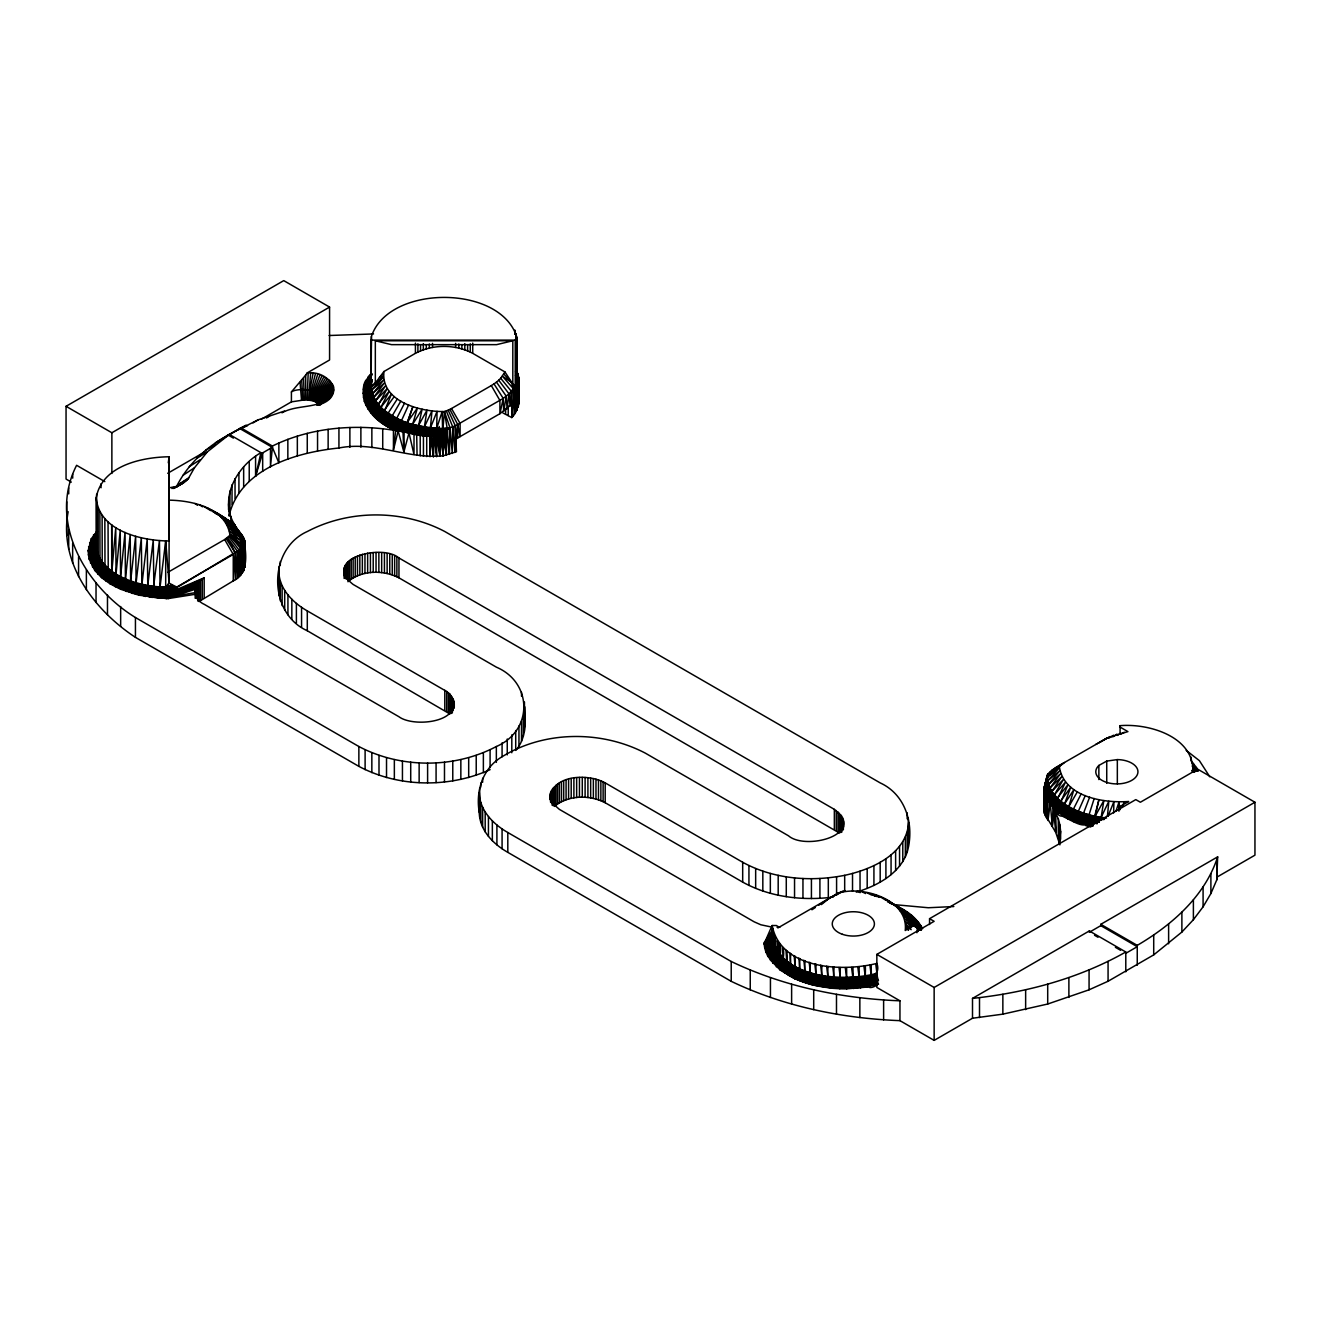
<?xml version="1.0" encoding="UTF-8"?>
<svg xmlns="http://www.w3.org/2000/svg" width="1321" height="1321" viewBox="0 0 1321 1321"><rect width="100%" height="100%" fill="white"/><g stroke="black" fill="none" stroke-linecap="round" stroke-linejoin="round"><path stroke-width="1.5" d="M490.091 769.664C449.008 788.076 398.793 787.613 358.866 766.362L135.436 637.366C94.567 610.418 58.421 563.258 68.164 511.706M104.821 481.604L76.601 465.306C47.49 522.142 85.865 587.135 135.436 617.518L358.866 746.514C400.824 768.657 454.391 768.657 496.349 746.514C532.974 730.909 532.974 682.742 496.349 667.138L353.136 584.443C320.97 558.965 382.165 543.245 398.959 557.99L834.344 809.36C866.51 834.839 805.315 850.559 788.521 835.813L645.292 753.119C601.451 730.199 544.45 730.546 502.079 756.735C482.693 768.079 475.461 791.246 479.325 812.663C479.523 830.315 493.394 844.119 507.809 852.359L731.223 981.338C783.782 1006.47 841.956 1018.408 899.948 1020.654L934.145 1040.387L972.504 1018.243L1002.854 1014.148L1047.702 1004.026L1089.065 989.809L1108.071 981.255L1153.712 954.885L1181.882 932.048L1193.391 919.697L1203.084 906.817L1210.895 893.524L1216.757 879.918L1217.665 856.85L1100.789 924.32L1100.789 925.641L1137.249 946.695L1125.789 953.316M169.088 539.216L169.088 459.84M170.112 500.18C192.8 500.742 225.098 507.941 229.821 534.163L242.007 544.582L241.941 546.977L239.101 550.163L176.75 587.597L172.638 587.779L171.945 584.642L169.088 583.056L165.686 540.916C138.738 539.926 98.976 530.134 96.202 497.885C101.684 465.752 141.479 457.198 169.088 456.769L169.088 583.056L166.347 587.234L166.033 598.529L138.821 595.177L120.591 589.249L110.155 583.882L101.486 577.558L94.831 570.474L89.019 558.882L88.094 550.824L91.215 538.885L96.813 531.504L90.241 542.865L88.92 554.82L92.949 566.56L102.047 577.327L115.621 586.392L132.761 593.129L152.311 597.125L168.956 598.132C136.03 599.8 66.38 574.982 97.407 531.603M204.177 597.67L204.177 577.838L199.025 581.702L199.025 601.55L233.256 580.893C246.779 574.85 246.73 558.667 244.814 546.019C246.713 536.986 237.466 531.191 234.065 523.843C219.005 497.505 237.136 466.346 260.931 452.657L229.375 434.444C207.182 446.25 187.879 463.935 176.535 486.508L188.193 478.829L194.451 467.783L207.298 451.898L229.375 434.444M211.756 510.269C226.568 517.089 238.374 528.615 245.112 543.36L244.781 567.353L244.963 545.391M71.317 482.115L66.05 479.061L66.05 406.307L283.751 280.613L329.573 307.083L329.573 359.989L307.248 372.885L305.712 375.065L305.712 399.718L313.82 400.957L320.409 405.118M229.061 515.669C240.372 468.361 296.35 452.393 338.936 448.001C374.421 440.752 408.172 459.543 443.162 455.778L442.188 411.558C418.906 411.359 380.795 401.122 383.916 371.531L415.421 353.334C432.908 344.104 455.233 344.104 472.72 353.334L504.969 371.961L514.81 387.053M502.822 412.895L511.755 417.552C521.151 408.453 518.575 394.616 518.592 382.892L518.74 377.707L516.973 371.564L515.586 371.861L518.096 374.685L518.096 384.626M1048.214 777.722L1048.214 773.66L1044.085 788.488L1044.317 813.175L1055.743 832.395L1059.921 844.846L1059.921 824.998L1058.286 818.723L1052.309 806.256L1045.621 796.662L1044.036 789.595M1120.076 808.865L1120.076 806.454L1128.662 801.5C1103.2 803.218 1063.917 797.025 1059.326 766.576L1064.495 762.481M1192.962 772.372C1194.481 736.639 1148.89 723.214 1120.076 725.675L1120.076 727.078L1127.919 731.619L1107.213 737.927L1055.908 767.435C1023.825 789.529 1084.26 821.183 1104.158 819.499M1192.846 772.075L1192.846 764.232M231.67 523.578C244.402 535.93 246.697 554.16 243.394 571.101L243.444 548.331L241.479 540.322M244.847 541.197L245.079 565.438L245.112 543.36M363.06 393.212C368.262 393.526 372.39 388.622 371.383 383.503C368.609 421.498 420.425 428.929 445.326 431.554C433.123 439.992 417.205 434.972 404.11 431.934C387.02 429.738 370.392 417.618 364.315 401.237C362.548 394.302 361.756 378.301 370.788 377.459C354.309 410.253 400.412 434.312 429.804 435.385L430.877 436.112L433.354 456.736L434.147 435.781L436.673 456.571L436.706 428.301L442.188 411.558L444.384 411.574L447.208 428.466L446.3 430.563L430.398 430.167L412.416 426.766L396.548 420.821L383.833 412.73L375.131 403.037L371.861 395.986L370.722 388.721L371.416 336.525C388.424 284.296 500.692 284.263 516.808 337.152L516.808 383.453C521.283 391.198 511.937 365.834 518.443 383.437L517.799 407.33L517.733 384.708L515.751 379.54L517.287 384.89L516.544 410.468L515.24 386.409L515.24 340.108L516.808 337.152L516.544 410.468L517.733 384.708L516.263 380.481M779.208 927.177L776.335 925.526L772.174 925.526C780.595 969.35 842.204 972.107 876.946 963.389C882.742 981.784 856.916 975.459 846.579 978.101C834.311 978.201 822.009 976.632 810.285 973.016C792.699 967.599 771.398 954.918 772.224 933.947C774.073 924.981 772.702 947.586 764.132 943.838L771.431 927.012L760.863 924.783L754.142 921.81L559.361 809.36L552.095 802.92L549.899 796.893M764.132 943.838L764.694 947.851C773.066 947.669 774.75 937.25 772.752 930.81M764.694 947.851L765.85 951.83C774.139 951.186 775.675 940.899 773.809 934.393M877.26 984.954C861.325 994.961 866.361 973.214 865.222 965.998M874.056 985.747L871.398 977.788L871.183 964.842M765.85 951.83L767.617 955.744L774.089 951.599L775.328 948.313L775.394 937.91M767.617 955.744C773.396 967.104 781.784 945.869 777.491 941.328M840.338 967.533L839.76 988.735L832.808 988.306L812.712 984.938L794.78 978.729L780.199 970.076L769.945 959.541M867.435 987.035L846.744 988.835L846.629 967.616M853.713 988.57L852.904 967.385M860.632 987.976L859.162 979.158L859.112 966.84M152.179 597.521L159.445 540.586L160.072 587.498L159.065 598.198M244.071 547.654L244.22 569.252L244.814 546.019L242.948 544.483L242.304 572.918L242.437 546.712L240.521 536.805M772.835 963.224C780.661 961.11 781.471 951.219 780.1 944.631M776.253 966.741C783.848 964.115 784.36 954.389 783.188 947.784M780.199 970.076C787.481 966.939 787.712 957.395 786.738 950.79M825.955 987.514L827.706 979.406L827.92 966.444M832.808 988.306L834.096 967.154M1190.997 760.995L1191.03 757.082M517.981 384.411C514.794 365.851 520.491 408.123 517.799 407.33L518.592 382.892M784.624 973.197L790.156 966.394L790.734 953.597M789.496 976.087L794.582 969.02L795.11 956.189M794.78 978.729L799.387 971.414L799.882 958.551M800.443 981.09L804.522 973.56L804.968 960.681M806.437 983.171L809.971 975.459L810.367 962.547M812.712 984.938L815.684 977.061L816.015 964.132M819.235 986.391L821.596 978.382L821.877 965.436M1045.06 787.233L1045.093 783.171L1045.225 787.266M422.984 435.93L424.371 426.947L431.984 410.864L429.655 436.178L430.035 456.752L430.877 436.112M515.52 375.412L518.889 380.25L516.082 375.527L518.872 379.243L518.592 404.16L518.806 381.769L515.735 376.452M878.3 980.165C845.737 988.471 807.164 986.077 780.48 963.835C771.183 955.925 765.586 942.236 772.537 931.635L770.936 936.985L764.066 942.534C776.302 989.198 839.165 993.854 878.581 984.178M876.946 973.891L877.507 977.623C840.618 987.365 778.3 982.824 770.209 936.853C774.056 984.607 842.22 988.141 877.871 978.911L877.672 978.267C840.585 988.075 778.152 983.485 769.796 937.431C773.792 985.301 842.27 988.818 878.069 979.555M771.481 934.806C773.941 982.428 842.319 986.16 877.359 976.979M771.547 939.71L771.761 934.228C774.023 981.668 842.319 985.516 877.227 976.335M772.174 925.526L771.778 939.198L771.959 933.765C774.568 981.14 842.22 984.806 877.127 975.691M771.976 938.67L772.587 931.008M772.224 937.035L772.257 933.402M226.122 520.391C232.843 524.8 224.157 517.023 221.251 517.254C234.494 522.241 241.594 535.104 243.13 548.496L242.304 572.918L241.644 540.95L229.441 531.207L244.22 539.166L238.721 531.785L231.505 525.081M244.781 567.353L245.029 544.979L245.079 565.438M442.386 433.42C412.135 435.121 361.541 416.776 370.97 380.299C357.661 416.528 407.842 435.022 436.376 435.402L439.943 456.257L440.62 434.18L443.162 455.778L442.964 432.215C414.777 432.677 360.484 417.221 371.861 379.622C361.574 418.146 413.06 432.875 442.386 433.42L443.162 455.778L456.455 451.782L455.332 425.824L448.166 410.22L444.384 411.574L442.981 428.499C415.669 427.608 374.603 419.517 371.151 386.409L371.416 336.525M446.333 410.93L452.723 426.832L455.035 452.393L455.332 425.824L503.235 398.414L509.014 393.873L515.24 386.409L512.812 384.543L512.812 340.768L375.329 340.768L375.329 383.007L371.201 387.119C374.338 393.047 371.3 400.874 364.315 401.237M448.166 410.22L449.9 409.444L457.793 424.685L457.66 437.994L456.455 438.555L455.035 452.393M518.212 383.123C520.689 379.49 515.041 371.729 518.74 377.707L518.905 400.957L518.294 375.511M518.592 404.16L518.839 381.241L516.214 378.351L518.74 382.116L516.693 378.615M240.851 538.423L243.328 548.397L243.394 571.101L243.691 548.116L244.814 546.019L240.273 534.955L232.034 524.866M1045.555 787.811C1044.928 771.414 1047.669 793.475 1050.905 794.862C1056.239 802.838 1064.313 808.485 1072.817 812.646C1078.2 813.224 1101.598 827.573 1101.136 817.352L1103.828 800.576L1095.142 816.262C1098.329 839.066 1055.925 808.65 1050.261 803.135L1047.982 820.506L1047.982 800.229L1045.621 796.662L1045.621 816.923M1118.937 811.243L1119.052 801.847L1115.964 811.16M145.409 596.514L147.77 585.996L147.225 539.018L141.595 587.234L138.821 595.177M243.691 548.116L242.156 548.132L242.007 544.582L229.837 535.451L229.821 534.163L241.644 540.95L240.967 574.668L240.653 548.578L229.837 535.451L224.669 539.546L167.998 572.257M443.394 432.892L446.3 455.151L446.713 430.002C418.79 429.226 378.533 422.208 371.449 390.207L383.321 377.079L379.49 377.443L383.453 374.107M515.24 386.409L514.843 413.523L512.812 384.543M517.353 384.097L516.544 410.468L516.494 382.099L516.544 410.468L517.667 384.774L516.049 379.887L516.891 384.295M516.032 379.028L518.179 384.031L517.799 407.33L517.799 384.642M416.544 434.84L422.126 409.196L412.614 424.388L410.385 433.255L429.655 436.178M504.969 371.961L500.692 378.252L511.458 391.429L511.755 404.325L499.916 413.704L457.66 437.994L455.332 425.824L452.723 426.832L452.261 453.45L449.982 427.723L444.384 411.574M515.851 347.539L516.115 333.586L516.94 384.494M516.825 383.784L516.544 337.697L516.544 410.468L516.627 382.628L517.733 384.708M242.156 548.132L242.255 546.2L242.304 572.918L242.767 548.562M243.394 571.101L243.84 547.967L242.04 540.834L237.351 530.365L225.759 522.571C230.696 522.125 239.861 533.453 232.149 525.362M436.706 428.301L437.053 411.343L430.481 427.773M1047.206 775.295L1045.704 781.124C1048.857 806.52 1077.193 817.616 1099.27 821.431M132.447 593.509L136.113 583.271L135.634 536.276L130.399 583.304L126.37 591.527M516.544 410.468L516.825 383.14L516.544 410.468L517.072 383.635L517.287 384.89M446.019 430.894L446.3 455.151L444.847 431.934C415.867 431.984 369.946 418.922 370.095 386.508C366.842 421.25 414.497 436.128 442.964 432.215L446.3 455.151L446.3 430.563L442.964 430.266L446.713 430.002L449.338 454.374L449.982 427.723L452.723 426.832M1113.636 812.976L1113.917 801.665L1108.005 816.312M242.304 572.918L242.618 544.037M449.338 454.374L449.338 427.905L447.092 429.193L430.481 428.334L407.05 423.248L412.895 406.604L404.11 431.934L403.879 451.997L398.133 430.943C375.791 424.206 351.865 394.748 372.142 373.926C352.195 397.505 378.945 426.287 402.971 431.736L403.879 451.997L408.982 432.892C385.798 427.344 354.887 403.764 370.788 377.459M514.777 334.048L514.876 330.068L514.926 334.18M120.591 589.249L123.877 584.972L125.429 579.44L125.049 532.413L120.409 578.317L118.494 583.155L115.175 586.689M243.328 548.397L242.437 546.712L240.967 574.668L240.95 548.215L242.04 547.852L242.106 545.656M96.202 497.885L96.301 548.496L93.725 552.905L88.243 554.87M240.95 548.215L242.007 544.582M503.846 374.058L511.31 382.149L513.555 388.902L512.68 416.478L511.755 404.325L511.755 417.552M97.094 539.199L95.508 546.96L97.572 557.858L104.409 568.096L111.41 574.222L120.112 579.539L135.815 585.731L153.731 589.381L166.314 590.289L175.941 590.305L176.783 587.036L233.256 554.424L224.669 539.546M110.155 583.882L114.151 579.969L116.033 574.618L115.753 527.574L111.74 573.017L109.494 577.657L105.597 580.827M1058.352 813.604L1062.53 809.806L1064.528 803.961L1073.907 789.578L1068.788 806.619C1068.177 814.446 1061.721 821.068 1055.099 811.243L1055.743 832.395L1054.257 809.756L1074.584 820.985L1093.061 825.988L1069.548 818.194L1055.677 809.558L1051.07 804.357L1053.068 805.529L1055.776 802.623L1065.469 782.164L1054.29 794.862L1053.101 798.809L1049.634 802.326M1059.921 824.998L1060.614 831.338L1059.211 844.003M373.81 416.313L378.566 412.994L380.844 407.38L391.478 394.054L383.123 414.497L377.542 419.731M1106.585 818.046C1088.834 815.998 1070.538 810.533 1057.246 798.066L1067.913 784.773L1059.591 805.166L1054.505 810.202L1068.706 818.954L1090.997 826.5M917.996 931.487L917.996 925.526L913.835 925.526L905.232 930.496C908.848 899.056 861.143 884.971 837.646 893.442L777.871 927.953M240.653 548.578L239.382 576.352L239.101 550.163L228.764 536.557M367.932 409.015L373.1 406.174L375.544 400.808L387.103 388.688L376.402 408.635L370.607 412.746M1093.689 824.37C1074.667 820.638 1056.123 811.309 1044.944 795.011L1048.593 791.89L1049.865 788.076L1061.754 776.632L1051.83 791.527L1050.591 795.407L1046.678 798.495L1046.678 818.756M371.449 390.207L383.618 380.035L372.439 394.186M365.834 405.167L372.01 401.667L373.661 397.34L384.361 382.974L372.291 393.807M1105.215 818.442C1081.8 815.486 1049.766 804.786 1047.157 777.326L1059.343 767.864L1047.52 780.959L1047.999 786.738L1044.069 790.668L1047.85 798.198M239.101 550.163L237.549 577.971L237.549 551.501L227.526 537.614L235.402 553.103L235.518 579.473L237.549 551.501M1047.058 778.416L1046.859 777.293C1047.206 804.307 1078.448 816.163 1101.02 819.747M1094.201 798.511L1089.032 814.776C1090.717 833.683 1073.758 821.348 1063.091 816.56M318.889 404.771C346.432 396.515 330.134 370.623 308.189 372.918L307.132 399.751M370.722 388.721L371.151 384.56M1089.643 797.141L1083.567 813.125L1082.692 818.756L1079.719 823.875M278.83 571.217C279.012 588.869 292.882 602.673 307.298 610.913L446.696 691.494L449.933 694.152L449.933 714L307.298 630.744C267.8 613.241 267.8 549.041 307.298 531.521C349.256 509.394 402.822 509.394 444.797 531.521L880.182 782.891C906.404 794.928 914.693 825.856 907.18 852.177C899.618 873.99 877.061 885.846 856.289 892.17M278.83 591.065L279.193 586.161M327.443 399.751L318.13 405.151C332.694 390.438 298.827 386.492 291.413 391.941L291.413 401.865L261.376 419.219M449.933 694.152C467.75 721.794 414.299 728.251 398.959 716.742L204.177 604.291C195.525 600.626 190.984 588.39 199.025 581.702L168.279 598.562L166.033 598.529L168.956 598.132M479.325 812.663L479.705 807.775M515.718 730.546L515.718 750.394C526.485 738.522 525.378 721.646 524.817 706.818M908.65 822.587C906.52 854.274 871.761 869.499 844.68 875.328C810.599 882.032 773.495 879.192 742.683 862.266L605.2 782.891C588.093 773.33 551.27 774.337 549.899 799.321M917.996 925.526L916.923 932.725M1085.301 795.539L1078.365 811.226L1077.226 816.758L1073.824 821.712M400.808 401.122L392.155 415.966L401.518 420.59C402.063 424.256 400.015 428.252 397.39 430.828C374.487 424.503 351.436 394.335 371.548 373.876M96.615 494.269L96.615 540.57C97.671 545.92 93.543 551.22 88.094 550.824M404.556 403.136L396.663 418.394L395.441 423.909L391.594 428.665M1107.444 816.262L1108.831 801.253L1101.136 817.352M120.574 576.583L116.05 574.057L120.228 530.101L120.574 576.583C137.863 585.253 157.612 588.076 176.783 587.036L171.945 584.642L166.347 587.234M511.458 391.429L510.088 406.092L509.014 393.873L498.727 380.233L500.692 378.252M242.552 548.512L242.321 543.558M247.572 425.61L238.358 429.688L239.695 428.499L272.39 447.373L270.458 466.907L270.458 448.38L272.39 447.373L272.39 446.052L240.835 427.839L215.389 442.948L224.702 437.532M392.205 416.577L390.372 421.944L386.475 425.923M125.445 578.895L130.201 534.477L130.63 580.943M153.418 592.023L175.941 590.305L174.603 592.617C146.268 593.756 110.766 587.135 96.152 559.889C92.272 553.582 95.178 541.445 96.004 538.291C94.518 539.001 92.817 539.15 91.215 538.885M96.218 549.041C95.228 547.026 97.787 538.126 95.624 543.773C93.874 552.905 97.886 562.152 104.161 568.674C122.787 586.871 150.611 591.891 175.759 590.685M96.35 542.287C95.574 580.926 146.086 590.058 176.37 589.282L159.957 590.652M96.615 540.57C93.923 554.803 104.557 567.254 116.05 574.057M370.97 385.088L371.944 380.96L369.698 386.937L371.333 397.043M1192.962 767.848L1192.533 771.464M136.113 582.71L141.33 537.796L141.842 584.212M398.133 430.943L393.443 449.999L395.689 430.547L392.023 428.334L400.56 431.34L398.248 430.002M1053.58 805.116L1050.261 803.135L1052.309 826.352L1054.257 809.756M108.041 521.878L108.223 568.922L106.06 574.074L101.486 577.558M147.77 585.434L153.269 539.959L153.863 586.342M160.072 586.937L165.686 540.916L169.088 540.966M310.65 373.1L308.536 399.85M905.05 912.481L888.356 900.905M104.838 518.773L104.986 565.817L102.708 570.837L97.886 574.107M168.295 462.829L169.088 456.769M509.014 393.873L507.082 408.8L506.273 396.201L496.498 382.116L498.727 380.233M102.113 515.504L102.229 562.548L99.851 567.469L94.831 570.474M99.884 512.119L99.967 559.163L97.506 563.951L92.305 566.709M370.887 382.842C370.871 388.803 371.597 397.373 363.391 397.241M98.167 508.651L98.216 555.662L95.706 560.335L90.373 562.829M1097.206 823.743C1075.938 819.714 1050.261 809.591 1044.333 786.408L1047.52 780.959L1059.706 770.82L1048.428 784.542L1051.83 791.527L1057.246 798.066M96.086 545.391L96.334 547.802M1044.366 807.428L1044.085 809.344L1044.135 787.96L1044.251 797.702M424.371 426.947L426.997 410.154L418.394 425.808M772.257 933.798C772.174 926.566 772.091 938.405 772.389 932.494L771.827 935.549M96.565 540.14C85.65 580.646 145.442 594.417 175.082 591.907C145.013 592.006 105.366 584.889 94.204 552.508M506.273 396.201L503.681 411.343L503.235 398.414L494.021 383.916L496.498 382.116M878.316 983.749C841.147 992.748 772.521 989.198 765.883 941.328C777.062 987.613 839.149 992.335 877.771 982.807M313.06 373.414L309.907 390.108L309.907 400.032M503.235 398.414L499.916 413.704L499.916 400.478L491.329 385.583L494.021 383.916M371.515 381.951L370.474 393.41M1095.142 816.262L1098.94 799.667L1094.713 816.147L1089.33 815.437M255.58 456.406L255.58 476.254L260.931 452.657M315.422 373.843L311.261 390.356L311.261 400.28M371.35 391.297L371.019 392.37M96.235 540.57L95.013 551.617L96.961 558.915M97.292 538.687C88.49 579.754 146.416 590.916 176.172 589.777L204.177 577.838M1137.249 965.222L1137.249 945.374C1171.925 925.014 1204.967 896.216 1217.665 856.85M412.614 424.388L417.419 408.007L407.066 422.687M255.58 476.254L262.681 452.872L270.458 448.38M317.701 374.388L312.565 390.669L312.565 400.593M96.945 537.697L94.897 544.648L95.36 551.121M1122.123 807.379L1124.188 801.764M370.97 380.299C359.246 417.585 409.444 434.46 438.324 434.939L439.943 456.257L439.695 432.347M371.861 379.622L370.095 386.508L370.772 392.898M1064.528 803.961L1070.737 787.25L1060.664 801.104M319.897 375.048L313.82 391.049L313.82 400.957M96.483 538.01C81.605 580.299 143.642 595.738 174.075 593.344L202.278 579.027L202.278 598.875M97.358 537.35L95.277 544.219L95.657 550.626M321.977 375.808L315.009 391.478L315.009 401.402M401.518 420.59L408.602 404.969M1048.214 773.66L1047.223 778.003M1081.222 793.739L1073.445 809.063L1071.777 815.09L1068.276 819.268M323.942 376.683L316.132 391.974L316.132 401.898M380.844 407.38L389.101 391.429L377.955 404.16L384.196 410.435L396.663 418.394M371.35 377.344C354.573 406.571 391.577 430.481 416.891 433.915M89.019 558.882L94.435 556.653L96.994 552.095L96.978 505.101M97.094 532.858C68.659 576.171 137.813 599.883 170.277 597.191L173.365 594.219L200.544 580.332L171.912 595.788C139.58 597.769 75.115 577.376 96.466 535.17C71.763 577.525 139.531 599.288 171.036 596.58L200.544 580.332L200.544 600.18M96.466 535.17C73.712 578.416 140.026 598.33 171.565 596.101L166.182 595.507L172.192 595.49C141.347 596.151 76.734 579.209 96.879 536.111M97.391 535.897C77.361 578.961 142.057 595.606 172.803 594.863L200.544 580.332M325.775 377.641L317.172 392.535L317.172 402.443M1068.788 806.619L1077.408 791.758M1054.29 794.862L1063.405 779.44L1051.83 791.527M773.181 928.878L764.743 942.121L764.793 943.788M327.443 378.698L318.13 393.13L318.13 403.054M397.357 398.925L388.011 413.324L386.359 418.592L381.786 422.935M1053.068 805.529L1052.309 826.352M375.544 400.808L385.517 385.864L373.661 397.34L377.955 404.16M887.365 901.682C898.627 905.43 912.051 914.165 915.932 926.632M517.766 379.028L518.872 379.243L518.74 397.737L518.195 375.098M367.717 377.393L370.937 373.793M371.878 375.131C353.467 398.892 380.332 425.114 402.971 431.736M328.946 379.837L318.988 393.774L318.988 403.698M384.196 410.435L394.236 396.564M166.231 594.268L173.365 594.219L174.603 592.617L166.264 592.947M291.413 391.941L305.712 375.065M1049.865 788.076L1060.515 773.759L1048.428 784.542M515.24 340.108L371.151 340.108L371.151 386.409L375.329 383.007L383.916 371.531M95.624 543.773L92.949 546.002L88.54 546.795M330.283 381.042L319.748 394.467L319.748 404.391M169.088 583.056L165.686 587.201C139.976 587.284 106.984 578.714 96.994 552.095L98.183 554.952M331.422 382.297L320.409 395.194L320.409 403.12L331.422 396.135M772.587 935.928L768.574 938.884C771.216 986.341 842.171 990.767 877.26 981.734M332.364 383.618L320.953 395.937L320.953 403.879M333.107 384.989L321.366 396.729L321.366 402.674M771.629 935.351L764.743 942.121L765.453 943.706M333.652 386.376L321.68 397.522L321.68 401.485M173.959 488.44L187.054 480.101M839.495 813.224L839.495 833.072L398.959 577.838C383.272 569.764 361.805 569.962 347.984 581.702L347.984 561.854M833.287 897.075C802.59 900.972 770.027 897.256 742.683 882.114L605.2 802.739C589.579 794.697 568.311 794.895 554.44 806.388L554.44 786.54M1059.326 766.576L1047.157 777.326L1047.223 774.882L1059.326 766.576L1048.511 773.28M321.862 398.331L333.965 387.796M766.758 943.409L766.758 940.618L772.554 935.664M371.201 387.119L383.321 377.079L375.329 383.007M321.928 399.14L334.081 389.216M821.398 904.571L829.06 898.412L839.264 892.583M369.269 387.334L363.325 389.183M321.862 399.966L333.965 390.653M877.507 982.279C839.363 991.708 776.698 987.134 766.758 940.618L771.431 937.134M370.078 383.635L364.2 385.187M321.68 400.775L333.652 392.056M1117.384 735.417L1120.604 733.089M95.426 541.329L89.58 542.815M1098.857 765.453L1106.734 761.094L1117.335 759.592A21.07 12.153 0 0 1 1137.53 774.139A21.07 12.153 0 0 1 1109.227 783.089A21.07 12.153 0 0 1 1098.857 765.453L1098.857 779.588M171.912 488.522L182.546 483.486M281.951 412.812C295.26 405.349 312.268 408.172 325.775 400.791M442.964 429.655L446.96 429.54L449.338 427.905L442.981 429.061L429.573 427.641M321.366 401.567L333.107 393.46M770.292 938.504L766.758 940.618L770.044 938.405M811.936 909.773L815.371 907.494M818.789 905.232L829.06 898.412M841.972 892.302L844.763 890.453M183.041 475.296L194.451 467.783M177.724 485.022L189.151 477.508M320.953 402.344L332.364 394.814M1112.777 736.87L1117.021 734.08M260.931 453.995L262.681 452.872L262.681 471.399M189.266 466.627L200.28 459.675M266.495 417.964L269.534 416.049M173.645 488.01L176.684 486.078M177.179 485.781L188.193 478.829M316.858 405.316L319.897 403.4M766.758 940.618L770.176 938.471M922.636 928.663C917.203 918.838 906.999 909.773 896.695 906.933M836.441 895.027L842.815 891.081M1108.748 738.208L1113.586 735.219M1045.836 780.694C1048.577 802.986 1078.134 817.732 1100.954 820.391M196.763 458.304L207.298 451.898M319.748 403.813L330.283 397.406M236.657 430.596L226.386 436.029L236.855 430.365M1050.063 771.712L1060.4 765.47M253.005 422.918L258.239 419.797L284.527 411.029M173.53 488.456L178.764 485.319M318.493 404.721L321.977 402.624M1051.615 770.358L1062.992 763.406M205.498 450.395L215.455 444.483M175.776 487.201L185.733 481.29M318.988 404.507L328.946 398.612M833.832 896.051L840.998 891.791M1110.317 736.507L1095.72 744.45M238.358 429.688L258.239 419.797M176.04 487.185L180.729 484.444M176.469 486.937L184.23 482.429M319.253 404.49L323.942 401.766M1099.287 742.534L1107.213 737.927M66.05 406.307L111.872 432.76L329.573 307.083M167.701 473.298L204.821 451.865M449.9 409.444L491.329 385.583M929.555 924.502L929.555 918.673L1135.796 799.601L1140.37 802.243L1197.668 769.169L1254.95 802.243L1254.95 855.166L1217.665 876.698M899.948 1020.654L899.948 1000.806L876.847 987.464L876.847 954.389L934.145 921.315L929.555 918.673M876.847 954.389L934.145 987.464L1254.95 802.243M972.504 1018.243L972.504 998.395L1089.33 930.942L1125.789 951.995L1125.789 971.827M1100.789 925.641L1089.33 932.263L1089.33 930.942M220.458 516.098L234.065 523.843C220.739 515.091 224.818 519.021 234.659 524.784L231.968 525.164M972.504 998.395C1025.839 992.732 1078.91 978.514 1125.789 951.995M902.689 909.178C906.685 913.472 918.012 920.423 921.364 928.795M1120.885 733.981L1124.287 732.263M240.835 427.839L246.168 425.131M272.39 446.052C310.319 427.459 354.358 423.744 395.689 430.547M159.808 592.65L175.313 591.494L202.278 579.027M370.491 380.58L365.669 381.241M227.873 522.125L230.812 521.481M907.378 912.167L905.364 912.778L913.075 919.185L921.414 930.05L913.637 919.152L905.859 912.695M911.622 915.37L907.973 915.75M1045.852 782.181L1045.439 788.175M915.354 918.789C906.338 917.468 917.484 927.936 920.803 929.984M449.982 427.723L442.981 428.499L447.175 428.83M772.273 927.491C770.011 977.672 841.56 983.006 876.929 973.329L875.724 963.703M876.979 974.469C841.378 983.518 783.749 980.281 772.108 938.125M877.045 975.08C841.642 983.881 788.389 981.09 772.488 942.302M878.531 980.76C842.088 990.09 774.238 986.737 768.574 938.884L769.103 942.335M878.036 983.303C840.503 992.253 774.469 988.735 765.883 941.328M859.492 982.461L865.668 980.925M512.812 340.768L496.613 344.649L391.528 344.649L375.329 340.768M174.488 486.739L169.831 487.713M918.574 922.372L913.587 921.959M1198.213 771.101C1195.588 763.241 1188.735 761.969 1195.67 771.134M194.814 592.683L166.083 597.67L169.253 597.951M859.327 981.14L846.629 983.253M853.085 983.022L859.41 981.8M291.413 401.865L305.712 399.718M921.232 926.104L917.616 926.054L914.859 924.436M168.279 598.562L195.178 594.301M1196.925 768.525C1187.067 765.751 1198.56 777.788 1193.276 768.426M852.92 980.364L827.359 982.031M852.953 981.024L833.716 982.758M853.003 981.685L840.139 983.171M176.172 589.777L147.159 591.098M171.036 596.58L166.116 597.175L169.616 597.686L194.814 589.43L194.814 593.393M953.828 906.536L928.283 907.742L893.475 904.555C904.489 910.466 916.147 917.187 921.992 928.746M171.945 587.218L159.445 586.887M166.33 589.645L176.585 588.555C147.11 588.918 104.012 582.495 96.301 548.496L96.994 551.402M166.132 596.646L171.565 596.101M329.111 335.517L373.529 333.949M846.596 980.595L821.134 981.008M840.239 980.512L846.579 979.934M840.255 979.852L846.579 979.307M436.607 432L444.45 432.231L446.3 455.151L445.722 431.207L442.964 430.91L445.326 431.554L446.3 455.151M176.667 588.142C167.024 585.847 179.342 600.411 166.198 594.896M95.888 535.236L93.428 535.055M777.062 927.292L779.885 927.21M430.085 433.47L439.943 434.427L423.793 432.611M436.442 434.659L429.903 434.758L433.354 435.897L433.354 456.736L431.703 436.062M171.945 584.642L172.638 587.218L176.75 587.597L172.638 588.373L165.686 587.201L165.686 540.916M235.584 528.383L236.954 528.466L232.463 525.197L238.903 531.092L234.626 528.119M442.964 432.215L444.45 432.231M839.76 988.735L846.744 988.835M307.248 372.885L308.189 372.918M408.982 432.892L414.001 454.49L414.001 434.196L433.354 435.897M479.325 792.815C479.523 810.467 493.394 824.271 507.809 832.511L731.223 961.49C783.782 986.622 841.956 998.577 899.948 1000.806M1044.928 787.679L1044.928 783.716C1049.815 808.039 1076.962 819.532 1099.122 822.24M417.634 431.455L423.909 431.95M442.981 429.061L446.96 429.54M1104.174 818.888C1081.849 815.767 1053.729 806.471 1047.421 782.049M1046.348 783.485L1046.727 777.755L1046.744 781.768M244.814 546.019C246.251 541.94 233.784 530.266 239.547 531.917M229.804 521.894L234.907 525.18M1099.155 822.091C1079.422 818.838 1058.996 810.334 1047.801 792.881M1094.415 821.893L1097.503 822.455M1097.355 823.099C1075.872 819.268 1051.648 808.832 1044.333 786.408M1083.748 813.753L1089.032 814.776M398.628 429.54L410.781 432.413M238.589 533.717L242.47 535.781L242.47 547.934M172.688 590.933L175.313 591.494M1093.887 823.792C1073.973 819.697 1053.283 809.823 1044.069 790.668M1093.276 825.476L1069.944 817.749L1052.622 806.801M1085.928 825.724L1090.766 826.88M1078.431 811.821L1083.567 813.125M396.812 419.038L406.67 422.538M172.737 592.931L174.075 593.344M423.215 435.121L426.188 436.161M401.782 421.267L407.05 423.248M212.433 511.359L220.392 515.768L207.942 508.271M215.323 513.374L226.056 518.526M1046.331 794.185L1044.052 790.123L1044.069 811.259M889.016 902.425L892.385 904.423M893.475 904.555L897.57 906.437M908.551 916.047L908.336 914.495L900.063 910.598L911.226 917.732L915.222 924.816M910.285 917.187L904.968 911.424L897.686 907.973L908.336 914.495M911.226 917.732L902.061 913.323L913.62 921.084L914.545 924.04M231.935 523.826L223.695 519.863L234.89 527.029M241.693 540.405L245.095 542.948L241.33 535.319M862.167 891.857L865.585 893.541M867.038 892.814L871.777 895.143M913.62 921.084L903.647 916.147L915.519 924.551L904.802 919.036L915.37 926.962M857.18 891.147L860.202 892.649M876.913 896.596L871.744 894.003L874.931 896.315M237.351 530.365L227.41 525.395L239.299 533.816L240.769 537.895M230.812 523.331L224.653 517.898L218.427 514.777L228.516 520.771M436.491 433.998L438.324 434.939M518.476 376.221L517.254 375.61L518.74 377.707M239.299 533.816L228.632 528.268L240.736 537.35L241.644 540.95M518.179 384.031L516.99 381.29L518.674 382.43M913.637 926.351L905.546 921.975L911.622 926.83M220.359 515.24L215.257 512.432L224.653 517.898M1055.099 811.243L1058.864 813.34M887.646 901.285L895.456 905.413M917.583 928.713L918.524 929.29M404.606 431.158L406.984 432.495M910.929 927.837L905.843 924.948L908.716 929.703M1194.002 771.662L1192.252 770.308M1055.677 809.558L1053.431 808.27L1055.149 809.889M1100.789 924.32L1137.249 945.374M228.236 435.104L233.388 438.093M1094.548 935.268L1098.015 937.266M1115.386 947.306L1120.588 950.311M1054.505 810.202L1059.359 813.026M884.591 898.874L901.153 908.534L901.236 909.591M894.928 905.463L904.968 911.424M1186.192 750.394L1199.402 760.665L1209.805 776.814M880.562 897.042L885.863 900.228M203.847 506.471L210.799 510.649M224.669 519.136L235.732 526.518L234.032 525.031M221.812 516.66L224.669 518.443M879.373 897.372L876.252 895.423L879.159 897.289M108.223 568.922L111.922 571.861M199.521 504.886L202.559 506.802M896.942 906.388L904.984 911.969M901.269 909.773L904.324 911.721M511.31 382.149L502.409 376.188L513.555 388.902M194.963 503.499L197.539 505.299M230.3 521.712L234.659 524.784M224.735 518.955L230.878 523.859M228.814 522.109L236.542 527.822L233.487 525.131M901.351 910.07L903.894 912.002M904.885 912.811L915.618 922.603L920.192 929.885M104.986 565.817L108.058 568.179M236.112 528.45L238.094 530.002M233.784 527.673L233.074 527.046L236.426 530.662M515.586 371.861L517.733 373.562L517.898 383.09M910.384 928.613L905.843 924.948L911.176 929.687M905.711 927.903L908.353 930.166M1052.523 805.926L1056.206 809.195M229.061 523.199L232.314 525.841M231.423 525.576L234.18 527.921M909.162 916.84L914.545 922.372L919.053 929.538M229.837 535.451L241.958 547.356M102.229 562.548L104.854 565.074M1047.289 798.561L1050.459 801.731M1044.399 793.079L1045.786 794.548L1044.845 794.747L1044.845 815.057M912.018 919.102L919.614 929.736M908.419 915.552L918.045 929.026M911.176 919.466L913.158 921.678M910.796 919.168L912.778 921.364L912.101 920.638M238.721 531.785L243.526 537.581M1192.401 762.333L1194.432 764.76M1191.806 762.481L1197.569 771.183M516.181 371.713L517.733 373.562M99.967 559.163L102.13 561.805M1044.317 813.175L1044.085 788.488L1045.357 790.09M515.95 373.166L517.865 375.577M371.597 402.145L373.942 405.2M234.989 528.086L236.624 530.315M235.931 529.704L239.349 534.411L239.035 533.337M235.501 529.506L237.995 532.891L237.582 531.934M911.242 918.26L915.536 925.08L915.321 924.205M96.152 559.889L98.365 562.977M243.394 538.968L244.765 540.9M513.357 385.336L515.388 388.324L515.388 384.361M1193.21 764.975L1196.925 771.216M1192.615 765.008L1196.298 771.2M1192.252 766.147L1195.076 771.035M771.679 948.973L773.726 952.111M226.155 538.605L235.402 553.103L233.256 580.893L233.256 554.424M98.216 555.662L99.901 558.436M1046.331 789.248L1050.228 795.936M451.518 408.569L460.104 423.463L460.104 436.69L457.793 424.685M370.177 398.496L372.01 401.667M913.719 922.141L915.75 926.137M914.033 923.148L916.46 927.54M243.807 542.237L245.079 544.599L244.352 542.502M94.897 556.224L96.582 559.41M1192.731 768.244L1194.547 771.91M241.165 533.981L241.892 535.434M242.849 541.61L240.95 537.614L244.22 547.439L244.22 569.252L244.534 546.811L243.312 541.94M770.605 945.291L772.108 948.511M772.488 948.016L770.077 941.559M917.17 928.349L918.376 931.024M1045.39 785.549L1048.23 792.402M272.39 447.373L278.863 462.812L278.863 442.964M1046.215 784.641L1045.324 782.362L1047.14 788.307M239.415 534.889L241.413 539.942M369.319 394.797L370.607 398.034M517.865 381.984L518.443 383.437M370.986 397.555L369.021 391.066M1044.085 788.488L1044.828 790.47M234.593 526.716L234.907 527.558M237.053 529.969L237.384 530.91M95.723 555.282L94.055 548.76M96.053 554.787L94.468 545.028M1044.614 784.988L1045.869 789.694M771.414 944.366L770.837 935.945L772.058 943.359M771.761 943.871L771.117 935.466L771.282 936.523M515.685 378.813L516.412 381.571M1192.417 772.042L1192.169 770.424M242.948 544.483L243.84 547.967M1045.819 785.12L1046.76 788.786M242.04 540.834L243.345 544.913M523.71 718.541L524.817 726.666M1046.843 783.65L1046.182 780.48L1046.562 784.162M516.494 382.099L516.99 384.626M300.065 382.347L301.518 400.032M242.684 547.224L242.915 548.562M516.825 383.14L517.056 384.741M863.917 966.179L865.189 975.922M857.791 966.955L859.079 976.764M851.55 967.434L852.854 977.309M845.275 967.599L846.579 977.54M869.912 965.09L871.166 974.766M839 967.451L840.288 977.457M832.775 967.005L834.03 977.061M301.7 380.365L302.905 399.85M826.632 966.229L827.871 976.351M820.622 965.172L821.827 975.344M814.809 963.802L815.949 974.039M809.212 962.15L810.301 972.454M803.878 960.235L804.902 970.572M1119.052 801.847L1119.729 809.261M798.858 958.055L799.799 968.442M441.181 433.965L443.162 455.778M794.169 955.628L795.044 966.08M435.022 435.666L436.673 456.571M241.925 543.872L242.04 547.852M908.287 837.531L908.65 842.435M789.875 952.986L790.668 963.471M439.067 432.066L439.233 434.097L439.233 426.534M785.978 950.146L786.689 960.648M303.566 377.988L304.309 399.751M782.527 947.107L783.138 957.659M779.539 943.921L780.051 954.489M516.973 371.564L517.535 383.057M777.045 940.602L777.458 951.186M95.938 545.936L95.905 550.097M767.864 939.594L767.385 943.211M775.047 937.15L775.361 947.751M1046.48 782.726L1046.595 778.218L1046.645 782.164M773.578 933.633L773.776 944.234M772.174 931.239L772.273 937.415L772.257 927.078M1192.731 763.472L1192.813 772.273M1044.184 787.366L1044.251 793.376M772.636 930.05L772.735 940.668M111.938 571.316L111.691 524.817L111.691 571.118M518.839 381.241L518.905 400.957M1216.757 860.07L1216.757 879.918M1210.895 873.693L1210.895 893.524M1203.084 886.969L1203.084 906.817M1193.391 899.849L1193.391 919.697M1181.882 912.2L1181.882 932.048M1168.623 923.957L1168.623 943.805M1153.712 935.053L1153.712 954.885M1120.076 725.675L1120.076 733.617M1120.076 806.454L1120.076 809.723M1117.335 759.592L1117.335 783.848M1108.071 961.407L1108.071 981.255M1106.734 761.094L1106.734 783.32M1089.065 969.961L1089.065 989.809M1068.887 977.573L1068.887 997.405M1060.614 831.338L1060.614 839.281M1058.286 818.723L1058.286 838.571M1055.743 812.547L1055.743 832.395M1047.702 984.195L1047.702 1004.026M1046.859 777.293L1046.859 783.436M1025.641 989.776L1025.641 1009.624M1002.854 994.3L1002.854 1014.148M979.505 997.718L979.505 1017.566M934.145 987.464L934.145 1040.387M908.287 817.699L908.287 847.322M907.18 812.844L907.18 818.789M907.18 832.329L907.18 852.177M905.347 837.118L905.347 856.949M902.788 841.774L902.788 861.622M899.551 846.299L899.551 866.147M895.621 850.641L895.621 870.489M891.064 854.786L891.064 874.618M885.912 858.667L885.912 878.515M883.617 1000.03L883.617 1019.878M880.182 862.266L880.182 882.114M873.924 865.585L873.924 885.433M867.187 868.558L867.187 888.406M860.037 871.2L860.037 891.031M859.855 997.751L859.855 1017.583M852.524 873.462L852.524 891.312M844.68 875.328L844.68 891.213M843.723 820.952L843.723 826.913M843.343 819.334L843.343 829.803M842.732 817.749L842.732 829.654M841.89 816.18L841.89 832.065M840.8 814.677L840.8 832.544M837.976 811.854L837.976 831.702M836.589 876.797L836.589 894.664M836.49 994.333L836.49 1014.181M836.259 810.549L836.259 830.397M834.344 809.36L834.344 829.192M828.317 877.854L828.317 897.702M819.912 878.498L819.912 898.346M813.703 989.825L813.703 1009.673M811.424 878.713L811.424 898.561M802.953 878.498L802.953 898.346M794.548 877.854L794.548 897.702M791.626 984.244L791.626 1004.092M786.276 876.797L786.276 896.645M778.185 875.328L778.185 895.176M770.341 873.462L770.341 893.293M770.44 977.639L770.44 997.487M762.828 871.2L762.828 891.031M755.662 868.558L755.662 888.406M750.245 970.027L750.245 989.875M748.941 865.585L748.941 885.433M742.683 862.266L742.683 882.114M731.223 961.49L731.223 981.338M605.2 782.891L605.2 802.739M603.119 781.784L603.119 801.632M600.873 780.794L600.873 800.642M598.479 779.918L598.479 799.766M595.969 779.159L595.969 799.007M593.36 778.548L593.36 798.379M590.669 778.052L590.669 797.901M587.911 777.706L587.911 797.537M585.104 777.491L585.104 797.323M582.28 777.409L582.28 797.257M579.457 777.491L579.457 797.323M576.65 777.706L576.65 797.537M573.892 778.052L573.892 797.901M571.2 778.548L571.2 798.379M568.591 779.159L568.591 799.007M566.082 779.918L566.082 799.766M563.687 780.794L563.687 800.642M561.458 781.784L561.458 801.632M559.361 782.891L559.361 802.739M557.545 784.03L557.545 803.878M555.91 785.252L555.91 805.1M553.169 787.91L553.169 805.76M552.095 789.331L552.095 805.199M551.22 790.784L551.22 802.689M550.56 792.286L550.56 802.21M550.13 793.805L550.13 799.766M524.454 701.93L524.454 731.553M523.347 716.576L523.347 736.408M521.514 692.287L521.514 696.266M521.514 721.349L521.514 741.197M518.955 726.022L518.955 745.87M511.805 734.889L511.805 752.755M508.222 406.075L508.222 415.521M507.809 832.511L507.809 852.359M507.247 739.017L507.247 754.885M505.629 408.47L505.629 414.15M502.079 742.897L502.079 756.801M502.079 828.894L502.079 848.743M496.911 825.014L496.911 844.862M496.349 746.514L496.349 762.382M492.353 820.886L492.353 840.734M490.091 749.816L490.091 767.683M488.44 816.543L488.44 836.391M485.187 812.019L485.187 831.867M483.37 752.805L483.37 772.653M482.644 778.284L482.644 782.263M482.644 807.346L482.644 827.194M480.811 783.072L480.811 787.035M480.811 802.557L480.811 822.405M479.705 787.927L479.705 817.55M476.221 755.43L476.221 775.278M472.72 343.113L472.72 353.334M470.259 343.856L470.259 352.03M468.691 757.693L468.691 777.541M467.617 344.698L467.617 350.841M464.81 343.642L464.81 349.784M461.871 344.781L461.871 348.86M460.847 759.575L460.847 779.407M458.8 344.005L458.8 348.084M455.629 343.377L455.629 347.456M454.275 703.515L454.275 707.478M454.16 701.88L454.16 707.841M453.797 700.262L453.797 708.205M453.186 698.677L453.186 710.582M452.773 761.045L452.773 780.893M452.327 697.108L452.327 712.993M451.254 695.606L451.254 713.472M448.413 692.782L448.413 712.63M446.696 691.494L446.696 711.325M444.797 690.289L444.797 710.137M444.5 434.295L444.5 430.53L442.865 428.714L442.865 434.378M444.483 762.101L444.483 781.949M436.079 762.745L436.079 782.577M432.512 343.377L432.512 347.456M429.342 344.005L429.342 348.084M427.608 762.96L427.608 782.792M426.716 436.194L426.716 456.604M426.287 344.781L426.287 348.86M423.331 343.642L423.331 349.784M423.447 435.98L423.447 456.306M420.54 344.698L420.54 350.841M420.21 455.844L420.21 435.583L416.693 434.493L417.056 455.233M419.137 762.745L419.137 782.577M417.898 343.856L417.898 352.03M415.421 343.113L415.421 353.334M410.715 762.101L410.715 781.949M402.443 761.045L402.443 780.893M398.959 557.99L398.959 577.838M396.878 556.884L396.878 576.732M394.632 555.893L394.632 575.741M394.352 759.575L394.352 779.407M393.443 430.167L393.443 449.999M392.254 555.018L392.254 574.85M389.745 554.259L389.745 574.107M387.136 553.631L387.136 573.479M386.525 757.693L386.525 777.541M384.428 553.136L384.428 572.984M382.727 428.698L382.727 448.546M381.67 552.789L381.67 572.637M378.863 552.574L378.863 572.422M378.995 755.43L378.995 775.278M376.039 552.508L376.039 572.356M373.216 552.574L373.216 572.422M371.861 427.756L371.861 447.604M371.845 752.805L371.845 772.653M370.425 552.789L370.425 572.637M367.651 553.136L367.651 572.984M365.108 749.816L365.108 769.664M364.959 553.631L364.959 573.479M362.35 554.259L362.35 574.107M360.881 427.344L360.881 447.192M359.84 555.018L359.84 574.85M358.866 746.514L358.866 766.362M357.463 555.893L357.463 575.741M355.217 556.884L355.217 576.732M353.136 557.99L353.136 577.838M351.221 559.196L351.221 579.027M349.883 427.492L349.883 447.324M349.504 560.484L349.504 580.332M346.68 563.307L346.68 579.192M345.59 564.81L345.59 578.714M344.748 566.379L344.748 578.284M344.137 567.964L344.137 578.433M343.757 569.582L343.757 575.543M338.936 428.153L338.936 448.001M328.136 429.358L328.136 449.206M317.552 431.092L317.552 450.94M307.265 433.338L307.265 453.186M307.298 610.913L307.298 630.744M301.568 607.297L301.568 627.145M297.341 436.079L297.341 455.927M296.399 603.416L296.399 623.248M291.842 599.288L291.842 619.12M287.846 439.299L287.846 459.147M287.928 594.929L287.928 614.777M284.692 590.421L284.692 610.252M282.133 585.748L282.133 605.596M280.3 561.475L280.3 565.438M280.3 580.959L280.3 600.807M279.193 566.329L279.193 595.953M249.223 461.59L249.223 481.438M244.319 539.397L244.319 549.553M243.658 467.073L243.658 486.904M243.526 539.612L243.526 549.751M241.165 540.074L241.165 548.182M238.919 472.802L238.919 492.634M235.039 478.73L235.039 498.578M233.404 522.555L233.404 526.518M232.034 484.857L232.034 504.688M230.861 516.379L230.861 520.342M229.937 491.082L229.937 510.93M229.243 510.088L229.243 516.049M228.781 497.406L228.781 511.293M228.55 503.747L228.55 509.708M197.721 601.022L197.721 583.155L170.277 597.191L195.178 587.812L195.178 598.281M196.647 598.545L196.647 584.658L170.277 597.191L195.789 586.21L195.789 598.132M135.436 617.518L135.436 637.366M120.657 606.537L120.657 626.385M111.872 432.76L111.872 473.463M107.48 594.879L107.48 614.727M101.04 483.75L101.04 487.779M96.037 582.644L96.037 602.492M86.377 569.912L86.377 589.744M78.566 556.752L78.566 576.6M72.705 474.189L72.705 478.152M72.655 543.261L72.655 563.109M68.725 487.895L68.725 493.856M68.709 529.539L68.709 549.387M66.727 501.765L66.727 535.517M842.402 934.294A21.07 12.153 0 0 0 874.403 924.172A21.07 12.153 0 0 0 843.211 913.24A21.07 12.153 0 0 0 842.402 934.294"/></g></svg>
